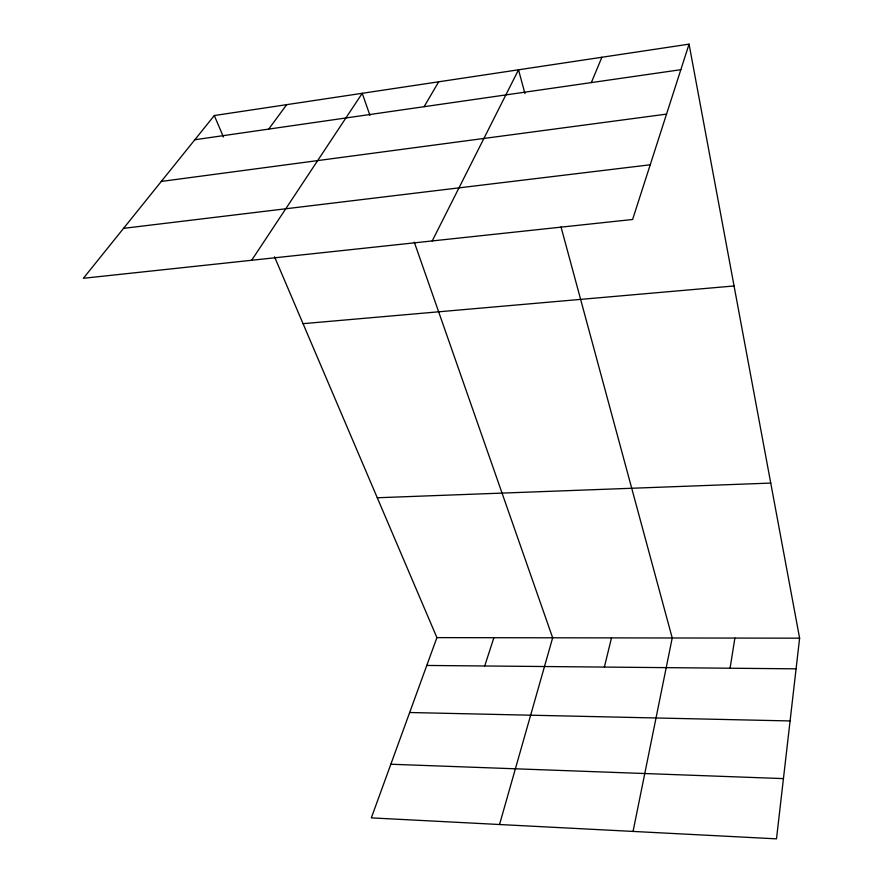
<?xml version="1.0" encoding="UTF-8"?>
<svg xmlns="http://www.w3.org/2000/svg" width="883" height="883" viewBox="0 0 883 883"><rect width="100%" height="100%" fill="white"/><g stroke="black" fill="none" stroke-linecap="round" stroke-linejoin="round"><path stroke-width="1.32" d="M689.06 44.15L632.614 219.481L83.388 278.288L214.304 115.541L689.06 44.15L799.612 638.177L776.499 838.85L371.324 817.879L436.908 637.625L274.525 256.787M730.075 668.221L734.888 638.078M633.056 831.422L672.217 637.979L561.014 226.898M604.38 667.073L611.5 637.89M499.535 824.523L552.659 637.802L414.304 242.207M484.701 665.981L493.884 637.714M591.334 82.594L601.886 57.263M432.229 240.938L518.52 69.801L524.944 93.565M424.116 106.7L438.696 81.799M251.666 260.264L362.229 93.3L369.933 115.342M268.719 129.095L286.699 104.658M194.834 139.746L680.837 69.691M161.291 181.434L666.533 114.117M123.554 228.355L650.23 164.779M303.046 323.675L734.06 285.96M377.273 497.758L770.749 483.078M436.908 637.625L799.612 638.177M426.787 665.451L796.08 668.828M409.668 712.515L790.075 720.947M390.849 764.236L783.442 778.607M214.304 115.541L223.443 136.975"/></g></svg>
